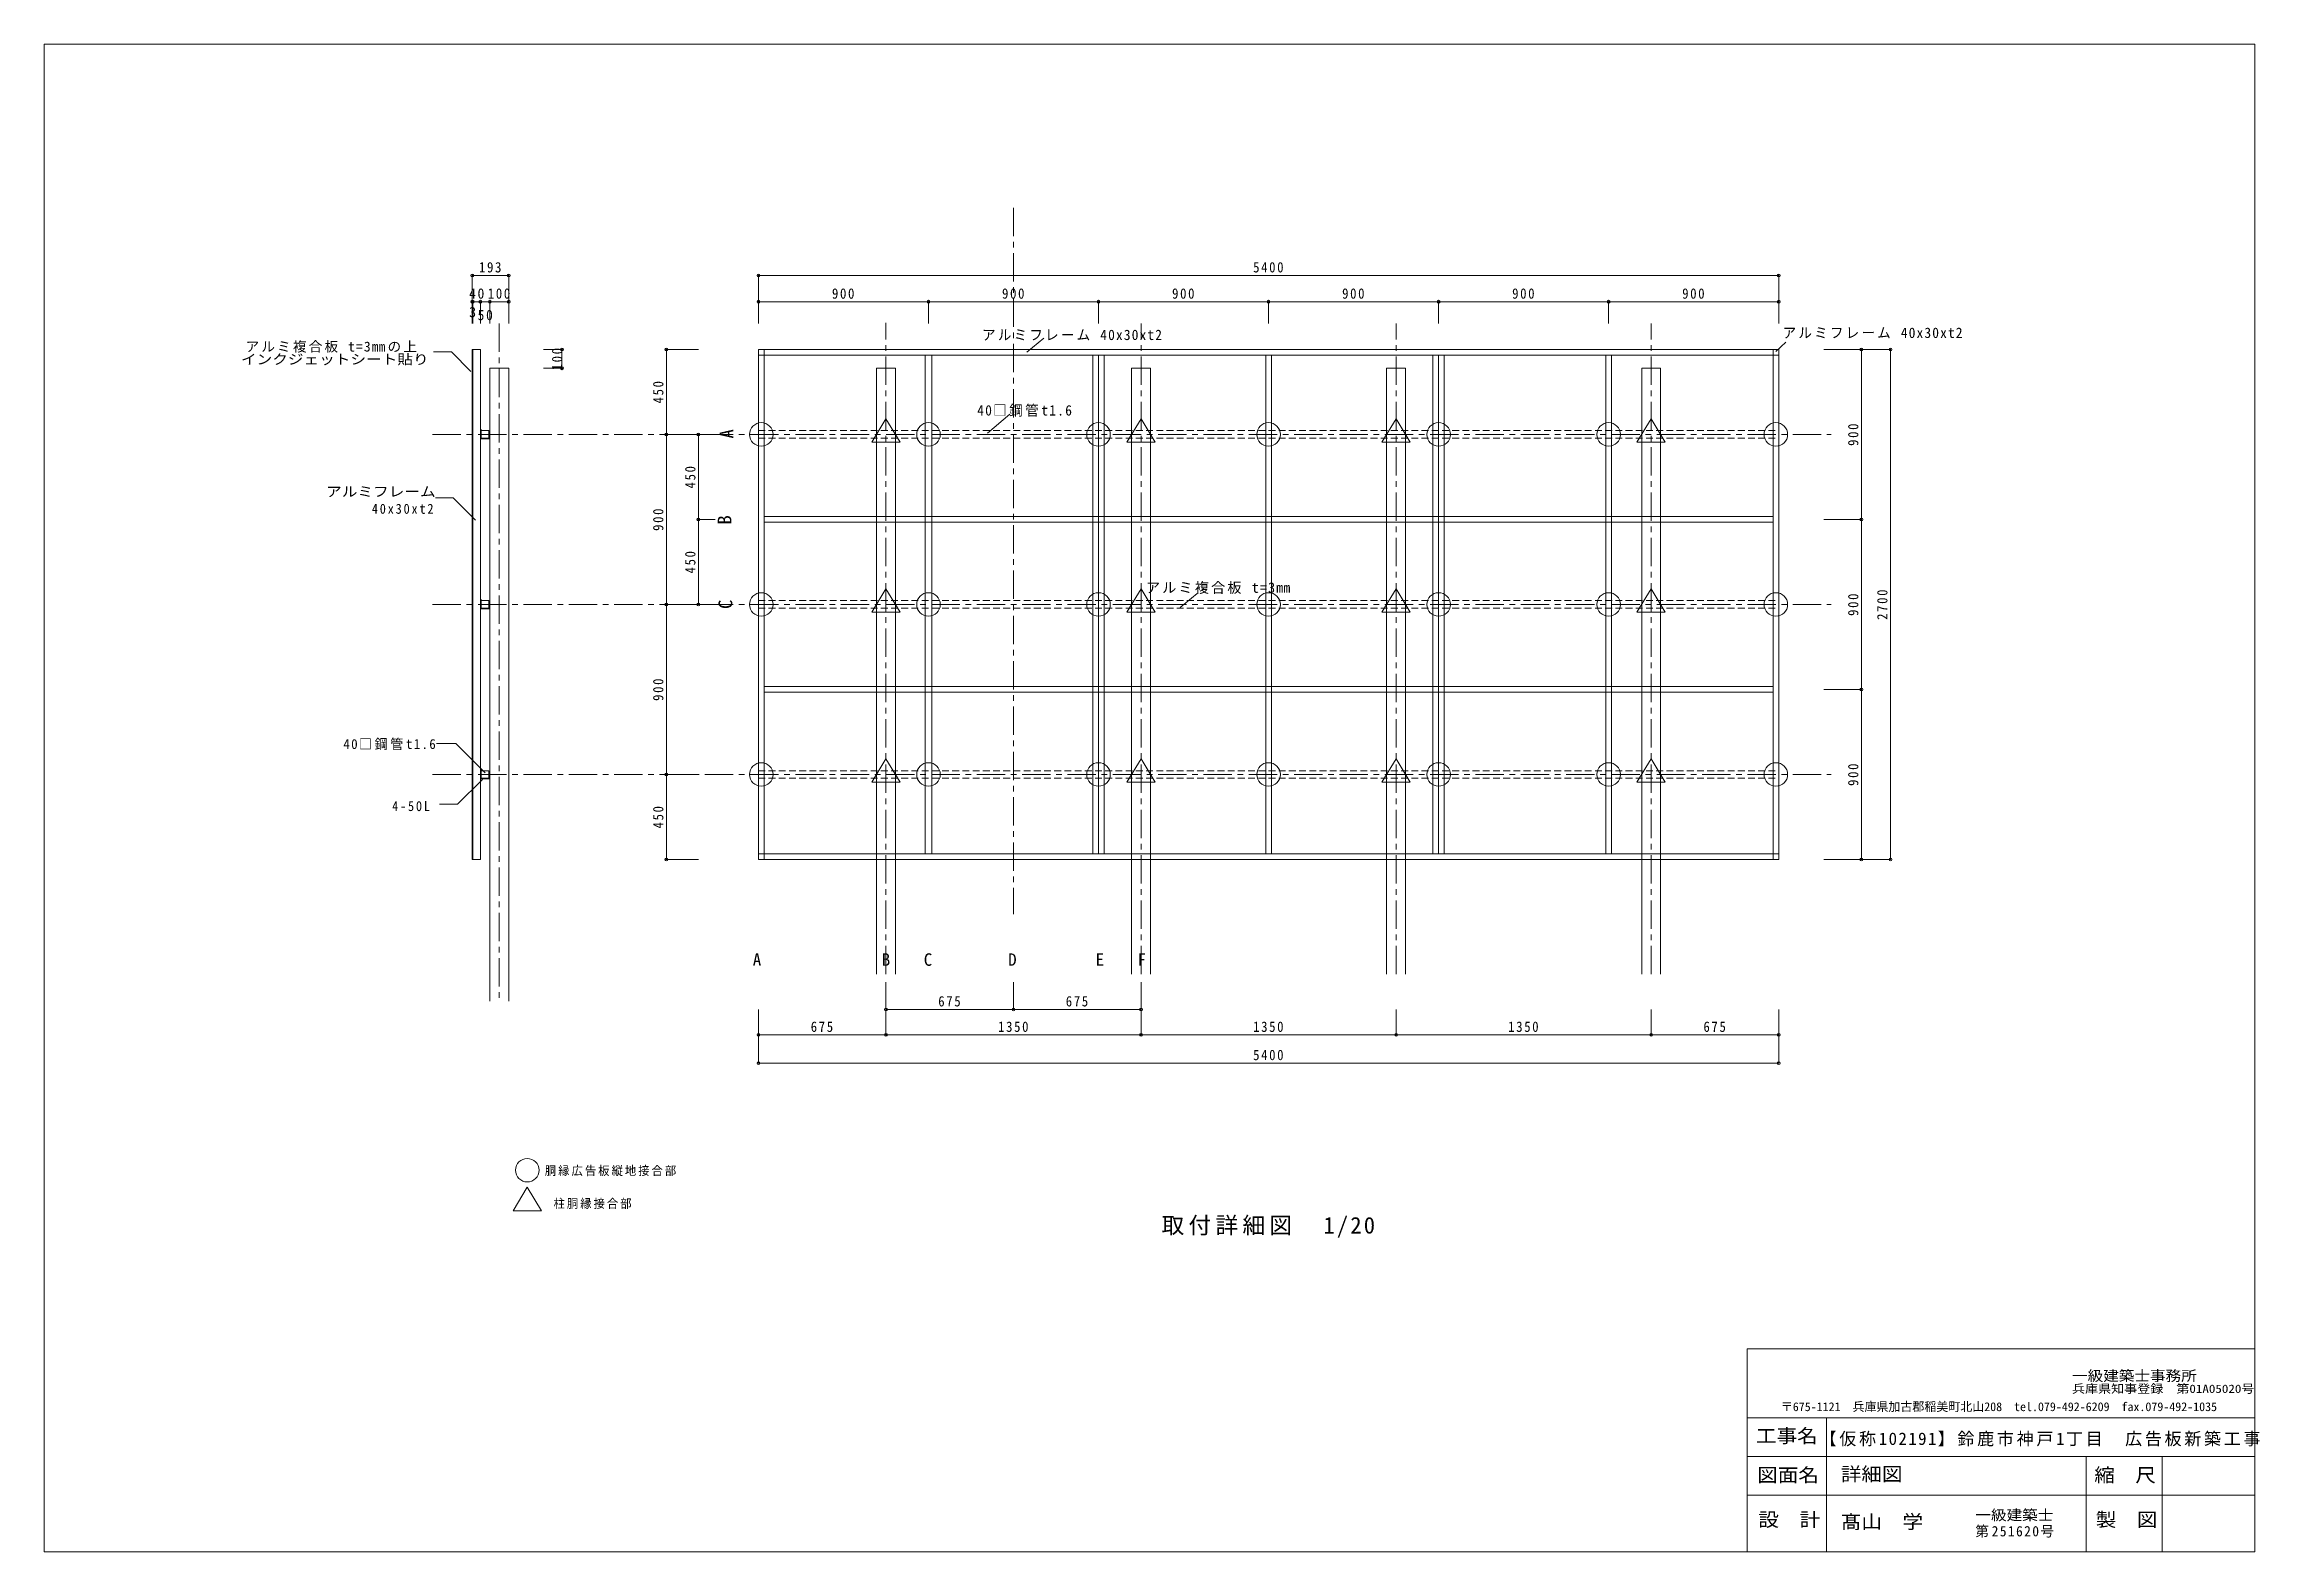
# Model space of a CAD drawing. Units: millimetres at full size, with parts at 1:50. Extents: x -6170 to 5555, y -3753 to 4227.
import ezdxf
from ezdxf.enums import TextEntityAlignment as Align

# ---------------------------------------------------------------- set-up
doc = ezdxf.new("R2010")
doc.units = ezdxf.units.MM
doc.header["$LTSCALE"] = 30
doc.header["$PDMODE"] = 32
doc.header["$PDSIZE"] = 15
doc.linetypes.add('CHAIN1', pattern=[8, 5, -1, 1, -1])
doc.linetypes.add('DASHED1', pattern=[1.8, 1.2, -0.6])
for name, color, linetype, lineweight in [('0-2_躯体', 7, 'Continuous', 9), ('1-7', 7, 'Continuous', 9), ('6-0', 7, 'Continuous', 9)]:
    doc.layers.add(name, color=color, linetype=linetype, lineweight=lineweight)
doc.styles.add('ＭＳ ゴシック', font='')
doc.styles.get('ＭＳ ゴシック').set_extended_font_data('MS Gothic')

msp = doc.modelspace()

# ---------------------------------------------------------------- linework, layer by layer
at = {"layer": '0-2_躯体', "color": 6, "linetype": 'CHAIN1'}
for p, q in [((-1040.5, 3360.82), (-1040.5, -377)), ((-4114.82, 2161.79), (3286.59, 2161.79)), ((-4114.82, 1261.79), (3286.59, 1261.79)), ((-4114.82, 361.79), (3286.59, 361.79))]:
    msp.add_line(p, q, dxfattribs=at)
at = {"layer": '0-2_躯体'}
for p, q in [((-3905.1, 3003.53), (-3712.1, 3003.53)), ((-2390.5, 3003.53), (3009.5, 3003.53)), ((-3905.1, 2864.51), (-3902.1, 2864.51)), ((-3902.1, 2864.51), (-3862.1, 2864.51)), ((-3862.1, 2864.51), (-3812.1, 2864.51)), ((-3812.1, 2864.51), (-3712.1, 2864.51)), ((-2390.5, 2864.51), (-1490.5, 2864.51)), ((-1490.5, 2864.51), (-590.5, 2864.51)), ((-590.5, 2864.51), (309.5, 2864.51)), ((309.5, 2864.51), (1209.5, 2864.51)), ((1209.5, 2864.51), (2109.5, 2864.51)), ((2109.5, 2864.51), (3009.5, 2864.51)), ((-4015.86, 2598.72), (-4111.05, 2598.72)), ((-3912.11, 2494.97), (-4015.86, 2598.72)), ((-3430.58, 2611.79), (-3430.58, 2511.79)), ((-2877.89, 2611.79), (-2877.89, 2161.79)), ((-880.08, 2671.35), (-969.98, 2597.67)), ((2993.8, 2601.52), (3046.44, 2650.86)), ((3446.98, 2611.79), (3446.98, 1711.79)), ((3601.06, 2611.79), (3601.06, -88.21)), ((-1059.67, 2268.28), (-1178.37, 2167.79)), ((-3862.1, 2187.79), (-3862.1, 2137.79)), ((-3858.1, 2187.79), (-3862.1, 2187.79)), ((-3862.1, 2137.79), (-3812.1, 2137.79)), ((-3858.1, 2141.79), (-3858.1, 2187.79)), ((-3812.1, 2141.79), (-3858.1, 2141.79)), ((-2877.89, 2161.79), (-2877.89, 1261.79)), ((-2708.22, 2161.79), (-2708.22, 1711.79)), ((-4005.53, 1826.49), (-4100.61, 1826.49)), ((-3887.86, 1708.82), (-4005.53, 1826.49)), ((-2708.22, 1711.79), (-2708.22, 1261.79)), ((3446.98, 1711.79), (3446.98, 811.79)), ((-69.13, 1319.67), (-159.03, 1246)), ((-3862.1, 1287.79), (-3862.1, 1237.79)), ((-3858.1, 1287.79), (-3862.1, 1287.79)), ((-3862.1, 1237.79), (-3812.1, 1237.79)), ((-3858.1, 1241.79), (-3858.1, 1287.79)), ((-3812.1, 1241.79), (-3858.1, 1241.79)), ((-2877.89, 1261.79), (-2877.89, 361.79)), ((3446.98, 811.79), (3446.98, -88.21)), ((-3992.95, 525.92), (-4094.91, 525.92)), ((-3837.55, 370.52), (-3992.95, 525.92)), ((-3862.1, 387.79), (-3862.1, 337.79)), ((-3858.1, 387.79), (-3862.1, 387.79)), ((-3858.1, 341.79), (-3858.1, 387.79)), ((-2877.89, 361.79), (-2877.89, -88.21)), ((-3862.1, 337.79), (-3812.1, 337.79)), ((-3812.1, 341.79), (-3858.1, 341.79)), ((-1715.5, -882.13), (-1040.5, -882.13)), ((-1040.5, -882.13), (-365.5, -882.13)), ((-2390.5, -1016.9), (-1715.5, -1016.9)), ((-1715.5, -1016.9), (-365.5, -1016.9)), ((-365.5, -1016.9), (984.5, -1016.9)), ((984.5, -1016.9), (2334.5, -1016.9)), ((2334.5, -1016.9), (3009.5, -1016.9)), ((-2390.5, -1166.56), (3009.5, -1166.56))]:
    msp.add_line(p, q, dxfattribs=at)
at = {"layer": '0-2_躯体', "color": 4}
for p, q in [((-3905.1, 3003.53), (-3905.1, 2864.51)), ((-3712.1, 3003.53), (-3712.1, 2864.51)), ((-2390.5, 3003.53), (-2390.5, 2864.51)), ((3009.5, 3003.53), (3009.5, 2864.51)), ((-3905.1, 2864.51), (-3905.1, 2749.91)), ((-3902.1, 2864.51), (-3902.1, 2749.91)), ((-3862.1, 2864.51), (-3862.1, 2749.91)), ((-3812.1, 2864.51), (-3812.1, 2749.91)), ((-3712.1, 2864.51), (-3712.1, 2749.91)), ((-2390.5, 2864.51), (-2390.5, 2749.91)), ((-1490.5, 2864.51), (-1490.5, 2749.91)), ((-590.5, 2864.51), (-590.5, 2749.91)), ((309.5, 2864.51), (309.5, 2749.91)), ((1209.5, 2864.51), (1209.5, 2749.91)), ((2109.5, 2864.51), (2109.5, 2749.91)), ((3009.5, 2864.51), (3009.5, 2749.91)), ((-3430.58, 2611.79), (-3527.64, 2611.79)), ((-2877.89, 2611.79), (-2708.22, 2611.79)), ((3446.98, 2611.79), (3248.73, 2611.79)), ((3601.06, 2611.79), (3446.98, 2611.79)), ((-3430.58, 2511.79), (-3527.64, 2511.79)), ((-2877.89, 2161.79), (-2708.22, 2161.79)), ((-2708.22, 2161.79), (-2619.43, 2161.79)), ((-2708.22, 1711.79), (-2619.43, 1711.79)), ((3446.98, 1711.79), (3248.73, 1711.79)), ((-2877.89, 1261.79), (-2708.22, 1261.79)), ((-2708.22, 1261.79), (-2619.43, 1261.79)), ((3446.98, 811.79), (3248.73, 811.79)), ((-2877.89, 361.79), (-2708.22, 361.79)), ((-2877.89, -88.21), (-2708.22, -88.21)), ((3446.98, -88.21), (3248.73, -88.21)), ((3601.06, -88.21), (3446.98, -88.21)), ((-1715.5, -882.13), (-1715.5, -737.48)), ((-1040.5, -882.13), (-1040.5, -737.48)), ((-365.5, -882.13), (-365.5, -737.48)), ((-2390.5, -1016.9), (-2390.5, -882.13)), ((-1715.5, -1016.9), (-1715.5, -882.13)), ((-365.5, -1016.9), (-365.5, -882.13)), ((984.5, -1016.9), (984.5, -882.13)), ((2334.5, -1016.9), (2334.5, -882.13)), ((3009.5, -1016.9), (3009.5, -882.13)), ((-2390.5, -1166.56), (-2390.5, -1016.9)), ((3009.5, -1166.56), (3009.5, -1016.9))]:
    msp.add_line(p, q, dxfattribs=at)
at = {"layer": '0-2_躯体', "color": 3, "linetype": 'CHAIN1'}
for p, q in [((-3762.1, 2749.91), (-3762.1, -837.57)), ((-1715.5, -694.86), (-1715.5, 2752.3)), ((-365.5, -694.86), (-365.5, 2749.91)), ((984.5, -694.86), (984.5, 2749.91)), ((2334.5, -694.86), (2334.5, 2749.91))]:
    msp.add_line(p, q, dxfattribs=at)
at = {"layer": '0-2_躯体', "color": 2}
for p, q in [((-3902.1, 2611.79), (-3902.1, -88.21)), ((-3862.1, 2611.79), (-3862.1, -88.21)), ((-2390.5, 2611.79), (3009.5, 2611.79)), ((-2390.5, -88.21), (-2390.5, 2611.79)), ((-2390.5, 2581.79), (3009.5, 2581.79)), ((-2360.5, -88.21), (-2360.5, 2611.79)), ((-1508, -58.21), (-1508, 2581.79)), ((-1473, -58.21), (-1473, 2581.79)), ((-620.5, 2581.79), (-620.5, -58.21)), ((-590.5, 2581.79), (-590.5, -58.21)), ((-560.5, 2581.79), (-560.5, -58.21)), ((294.5, 2581.79), (294.5, -58.21)), ((324.5, 2581.79), (324.5, -58.21)), ((1179.5, 2581.79), (1179.5, -58.21)), ((1209.5, 2581.79), (1209.5, -58.21)), ((1239.5, 2581.79), (1239.5, -58.21)), ((2094.5, 2581.79), (2094.5, -58.21)), ((2124.5, 2581.79), (2124.5, -58.21)), ((2979.5, -88.21), (2979.5, 2611.79)), ((3009.5, -88.21), (3009.5, 2611.79)), ((-2360.5, 1726.79), (2979.5, 1726.79)), ((-2360.5, 1696.79), (2979.5, 1696.79)), ((-2360.5, 826.79), (2979.5, 826.79)), ((-2360.5, 796.79), (2979.5, 796.79)), ((-3905.1, -88.21), (-3862.1, -88.21)), ((-2390.5, -58.21), (3009.5, -58.21)), ((-2390.5, -88.21), (3009.5, -88.21))]:
    msp.add_line(p, q, dxfattribs=at)
at = {"layer": '0-2_躯体', "color": 3}
for p, q in [((-3812.1, 2511.79), (-3712.1, 2511.79)), ((-3812.1, 2511.79), (-3812.1, -537.57)), ((-3712.1, 2511.79), (-3712.1, -837.57)), ((-1765.5, 2511.79), (-1665.5, 2511.79)), ((-1765.5, 2511.79), (-1765.5, -694.86)), ((-1665.5, 2511.79), (-1665.5, -694.86)), ((-415.5, 2511.79), (-315.5, 2511.79)), ((-415.5, 2511.79), (-415.5, -694.86)), ((-315.5, 2511.79), (-315.5, -694.86)), ((934.5, 2511.79), (1034.5, 2511.79)), ((934.5, 2511.79), (934.5, -694.86)), ((1034.5, 2511.79), (1034.5, -694.86)), ((2284.5, 2511.79), (2384.5, 2511.79)), ((2284.5, 2511.79), (2284.5, -694.86)), ((2384.5, 2511.79), (2384.5, -694.86)), ((-3858.1, 2186.79), (-3858.1, 2146.79)), ((-3858.1, 2181.79), (-3818.1, 2181.79)), ((-3858.1, 2141.79), (-3858.1, 2181.79)), ((-3818.1, 2141.79), (-3858.1, 2141.79)), ((-3818.1, 2181.79), (-3818.1, 2141.79)), ((-3812.1, 1611.79), (-3812.1, -837.57)), ((-3858.1, 1286.79), (-3858.1, 1246.79)), ((-3858.1, 1281.79), (-3818.1, 1281.79)), ((-3858.1, 1241.79), (-3858.1, 1281.79)), ((-3818.1, 1241.79), (-3858.1, 1241.79)), ((-3818.1, 1281.79), (-3818.1, 1241.79)), ((-3858.1, 386.79), (-3858.1, 346.79)), ((-3858.1, 381.79), (-3818.1, 381.79)), ((-3858.1, 341.79), (-3858.1, 381.79)), ((-3818.1, 381.79), (-3818.1, 341.79)), ((-3818.1, 341.79), (-3858.1, 341.79))]:
    msp.add_line(p, q, dxfattribs=at)
at = {"layer": '0-2_躯体', "color": 6}
for p, q in [((-1715.5, 2245.12), (-1640.5, 2120.12)), ((-365.5, 2245.12), (-290.5, 2120.12)), ((984.5, 2245.12), (1059.5, 2120.12)), ((2334.5, 2245.12), (2409.5, 2120.12)), ((-1715.5, 1345.12), (-1640.5, 1220.12)), ((-365.5, 1345.12), (-290.5, 1220.12)), ((984.5, 1345.12), (1059.5, 1220.12)), ((2334.5, 1345.12), (2409.5, 1220.12)), ((-1715.5, 445.12), (-1790.5, 320.12)), ((-1715.5, 445.12), (-1640.5, 320.12)), ((-365.5, 445.12), (-440.5, 320.12)), ((-365.5, 445.12), (-290.5, 320.12)), ((984.5, 445.12), (909.5, 320.12)), ((984.5, 445.12), (1059.5, 320.12)), ((2334.5, 445.12), (2259.5, 320.12)), ((2334.5, 445.12), (2409.5, 320.12)), ((-1790.5, 320.12), (-1640.5, 320.12)), ((-440.5, 320.12), (-290.5, 320.12)), ((909.5, 320.12), (1059.5, 320.12)), ((2259.5, 320.12), (2409.5, 320.12)), ((-3614.06, -1823.34), (-3689.06, -1948.34)), ((-3614.06, -1823.34), (-3539.06, -1948.34)), ((-3689.06, -1948.34), (-3539.06, -1948.34))]:
    msp.add_line(p, q, dxfattribs=at)
at = {"layer": '0-2_躯体', "linetype": 'DASHED1'}
for p, q in [((-2390.5, 2181.79), (3009.5, 2181.79)), ((-2390.5, 2141.79), (3009.5, 2141.79)), ((-2390.5, 1281.79), (3009.5, 1281.79)), ((-2390.5, 1241.79), (3009.5, 1241.79)), ((-2390.5, 381.79), (3009.5, 381.79)), ((-2390.5, 341.79), (3009.5, 341.79))]:
    msp.add_line(p, q, dxfattribs=at)
at = {"layer": '0-2_躯体', "color": 2}
msp.add_lwpolyline([(-3862.1, 2611.79), (-3905.1, 2611.79), (-3905.1, -88.21)], dxfattribs=at)
at = {"layer": '0-2_躯体', "color": 6}
for points in [[(-1715.5, 2245.12), (-1790.5, 2120.12), (-1640.5, 2120.12)], [(-365.5, 2245.12), (-440.5, 2120.12), (-290.5, 2120.12)], [(984.5, 2245.12), (909.5, 2120.12), (1059.5, 2120.12)], [(2334.5, 2245.12), (2259.5, 2120.12), (2409.5, 2120.12)], [(-1715.5, 1345.12), (-1790.5, 1220.12), (-1640.5, 1220.12)], [(-365.5, 1345.12), (-440.5, 1220.12), (-290.5, 1220.12)], [(984.5, 1345.12), (909.5, 1220.12), (1059.5, 1220.12)], [(2334.5, 1345.12), (2259.5, 1220.12), (2409.5, 1220.12)]]:
    msp.add_lwpolyline(points, dxfattribs=at)
at = {"layer": '0-2_躯体'}
msp.add_lwpolyline([(-3851.19, 335.75), (-3982.5, 204.44), (-4078.01, 204.44)], dxfattribs=at)
at = {"layer": '0-2_躯体', "color": 6}
for centre in [(-2375.5, 2161.79), (-1490.5, 2161.79), (-590.5, 2161.79), (309.5, 2161.79), (1209.5, 2161.79), (2109.5, 2161.79), (2994.5, 2161.79), (-2375.5, 1261.79), (-1490.5, 1261.79), (-590.5, 1261.79), (309.5, 1261.79), (1209.5, 1261.79), (2109.5, 1261.79), (2994.5, 1261.79), (-2375.5, 361.79), (-1490.5, 361.79), (-590.5, 361.79), (309.5, 361.79), (1209.5, 361.79), (2109.5, 361.79), (2994.5, 361.79), (-3614.06, -1733.37)]:
    msp.add_circle(centre, 62.32, dxfattribs=at)
at = {"layer": '0-2_躯体', "color": 5}
for p in [(-3905.1, 3003.53), (-3712.1, 3003.53), (-2390.5, 3003.53), (3009.5, 3003.53), (-3905.1, 2864.51), (-3902.1, 2864.51), (-3862.1, 2864.51), (-3812.1, 2864.51), (-3712.1, 2864.51), (-2390.5, 2864.51), (-1490.5, 2864.51), (-590.5, 2864.51), (309.5, 2864.51), (1209.5, 2864.51), (2109.5, 2864.51), (3009.5, 2864.51), (-3430.58, 2611.79), (-2877.89, 2611.79), (3446.98, 2611.79), (3601.06, 2611.79), (-3430.58, 2511.79), (-2877.89, 2161.79), (-2708.22, 2161.79), (-2708.22, 1711.79), (3446.98, 1711.79), (-2877.89, 1261.79), (-2708.22, 1261.79), (3446.98, 811.79), (-2877.89, 361.79), (-2877.89, -88.21), (3446.98, -88.21), (3601.06, -88.21), (-1715.5, -882.13), (-1040.5, -882.13), (-365.5, -882.13), (-2390.5, -1016.9), (-1715.5, -1016.9), (-365.5, -1016.9), (984.5, -1016.9), (2334.5, -1016.9), (3009.5, -1016.9), (-2390.5, -1166.56), (3009.5, -1166.56)]:
    msp.add_point(p, dxfattribs=at)
at = {"layer": '1-7'}
for p, q in [((2842.29, -2678.06), (2842.29, -3752.87)), ((5529.72, -2678.06), (2842.29, -2678.06)), ((5529.72, -3752.87), (5529.72, -2678.06)), ((5529.72, -3044.11), (2842.29, -3044.11)), ((3263.14, -3044.11), (3263.14, -3752.87)), ((5529.72, -3248.51), (2842.29, -3248.51)), ((4637.08, -3248.51), (4637.08, -3752.87)), ((5039.89, -3248.51), (5039.89, -3752.87)), ((5529.72, -3452.92), (2842.29, -3452.92)), ((5529.72, -3752.87), (2842.29, -3752.87))]:
    msp.add_line(p, q, dxfattribs=at)
at = {"layer": '6-0'}
msp.add_lwpolyline([(5529.72, 4227.13), (-6170.28, 4227.13), (-6170.28, -3752.87), (5529.72, -3752.87)], close=True, dxfattribs=at)

# ---------------------------------------------------------------- texts
at = {"layer": '0-2_躯体', "style": 'ＭＳ ゴシック'}
for s, height, p in [('3', 54.99, (-3922.35, 2765.78)), ('A', 65.98, (-2420.52, -670.93)), ('B', 65.98, (-1738, -670.93)), ('C', 65.98, (-1515.5, -670.93)), ('D', 65.98, (-1068.81, -670.93)), ('E', 65.98, (-605.5, -670.93)), ('F', 65.98, (-384.29, -670.93))]:
    msp.add_text(s, height=height, dxfattribs=at).set_placement(p, align=Align.BOTTOM_LEFT)
at = {"layer": '0-2_躯体', "style": 'ＭＳ ゴシック', "width": 1.15}
for s, p in [('インクジェットシート貼り', (-5129.59, 2517.14)), ('アルミフレーム', (-4678.54, 1816.95))]:
    msp.add_text(s, height=52.79, dxfattribs=at).set_placement(p, align=Align.BOTTOM_LEFT)
at = {"layer": '0-2_躯体', "style": 'ＭＳ ゴシック'}
for s, p in [('A', (-2501.22, 2140.12)), ('B', (-2511.68, 1684.45)), ('C', (-2507.27, 1237.63))]:
    msp.add_text(s, height=72.58, rotation=90, dxfattribs=at).set_placement(p, align=Align.BOTTOM_LEFT)
at = {"layer": '0-2_躯体', "attachment_point": 7, "style": 'ＭＳ ゴシック'}
for s, insert, char_height in [('\\T1.26;\\W0.9;193', (-3869.35, 3018.53), 54.99), ('\\T1.26;\\W0.9;5400', (227.75, 3018.53), 54.99), ('\\T1.26;\\W0.95;40', (-3921.85, 2879.51), 54.99), ('\\T1.26;\\W0.9;100', (-3822.85, 2879.51), 54.99), ('\\T1.26;\\W0.9;900', (-2001.25, 2879.51), 54.99), ('\\T1.26;\\W0.9;900', (-1101.25, 2879.51), 54.99), ('\\T1.26;\\W0.9;900', (-201.25, 2879.51), 54.99), ('\\T1.26;\\W0.9;900', (698.75, 2879.51), 54.99), ('\\T1.26;\\W0.9;900', (1598.75, 2879.51), 54.99), ('\\T1.26;\\W0.9;900', (2498.75, 2879.51), 54.99), ('\\T1.26;\\W0.95;50', (-3876.85, 2765.78), 54.99), ('\\T1.17;\\W0.95;アルミフレーム\\~40x30xt2', (-1206.45, 2658.8), 54.99), ('\\T1.17;\\W0.95;アルミフレーム\\~40x30xt2', (3030.84, 2669.87), 54.99), ('\\T1.16;アルミ複合板\\~t=3㎜の上', (-5104.91, 2594.76), 52.79), ('\\T1.19;\\W0.95;40□鋼管t1.6', (-1232.63, 2255.86), 54.99), ('\\T1.3;\\W0.9;40x30xt2', (-4436.73, 1740.97), 52.79), ('\\T1.15;アルミ複合板\\~t=3㎜', (-339.91, 1317.41), 54.99), ('\\T1.21;\\W0.95;40□鋼管t1.6', (-4587.29, 490.71), 52.79), ('\\T1.3;\\W0.9;4-50L', (-4329.3, 167.1), 52.79), ('\\T1.26;\\W0.9;675', (-1438.75, -867.13), 54.99), ('\\T1.26;\\W0.9;675', (-763.75, -867.13), 54.99), ('\\T1.26;\\W0.9;675', (-2113.75, -1001.9), 54.99), ('\\T1.26;\\W0.9;1350', (-1122.25, -1001.9), 54.99), ('\\T1.26;\\W0.9;1350', (227.75, -1001.9), 54.99), ('\\T1.26;\\W0.9;1350', (1577.75, -1001.9), 54.99), ('\\T1.26;\\W0.9;675', (2611.25, -1001.9), 54.99), ('\\T1.26;\\W0.9;5400', (227.75, -1151.56), 54.99), ('\\T1.18;\\W0.95;胴縁広告板縦地接合部', (-3521.16, -1764.87), 46.19), ('\\T1.18;\\W0.95;柱胴縁接合部', (-3474.96, -1938.17), 46.19), ('\\T1.19;取付詳細図\u30001/20', (-257.23, -2090.11), 87.98)]:
    msp.add_mtext(s, dxfattribs=dict(at, insert=insert, char_height=char_height))
at = {"layer": '0-2_躯体', "char_height": 54.99, "attachment_point": 7, "rotation": 90, "style": 'ＭＳ ゴシック'}
for s, insert in [('\\T1.26;\\W0.9;100', (-3428.08, 2501.04)), ('\\T1.26;\\W0.9;450', (-2892.89, 2326.04)), ('\\T1.26;\\W0.9;900', (3431.98, 2101.04)), ('\\T1.26;\\W0.9;450', (-2723.22, 1876.04)), ('\\T1.26;\\W0.9;900', (-2892.89, 1651.04)), ('\\T1.26;\\W0.9;450', (-2723.22, 1426.04)), ('\\T1.26;\\W0.9;900', (3431.98, 1201.04)), ('\\T1.26;\\W0.9;2700', (3586.06, 1180.04)), ('\\T1.26;\\W0.9;900', (-2892.89, 751.04)), ('\\T1.26;\\W0.9;900', (3431.98, 301.04)), ('\\T1.26;\\W0.9;450', (-2892.89, 76.04))]:
    msp.add_mtext(s, dxfattribs=dict(at, insert=insert))
at = {"layer": '1-7', "style": 'ＭＳ ゴシック'}
for s, height, width, p in [('一級建築士事務所', 54.99, 1.1, (4562.08, -2865.53)), ('兵庫県知事登録\u3000第01A05020号', 43.99, 1.15, (4562.08, -2925.53)), ('工事名', 72.58, 1.1, (2889.18, -3197.58)), ('図面名', 72.58, 1.1, (2895.58, -3405.46)), ('詳細図', 72.58, 1.1, (3338.14, -3400.22)), ('縮\u3000尺', 72.58, 1.1, (4679.57, -3405.46)), ('設\u3000計', 72.58, 1.1, (2901.99, -3641.22)), ('髙山\u3000学', 72.58, 1.1, (3338.14, -3652.39)), ('一級建築士', 54.99, 1.1, (4050.64, -3602.92)), ('製\u3000図', 72.58, 1.1, (4687.43, -3641.22))]:
    msp.add_text(s, height=height, dxfattribs=dict(at, width=width)).set_placement(p, align=Align.BOTTOM_LEFT)
msp.add_text('〒675-1121\u3000兵庫県加古郡稲美町北山208  tel.079-492-6209  fax.079-492-1035', height=46.45, dxfattribs=at).set_placement((3020.87, -3022.53), align=Align.BOTTOM_LEFT)
at = {"layer": '1-7', "attachment_point": 7, "style": 'ＭＳ ゴシック'}
for s, insert, char_height in [('\\T1.16;【仮称102191】鈴鹿市神戸1丁目\u3000広告板新築工事', (3225.81, -3195.81), 65.98), ('\\T1.21;\\W0.95;第251620号', (4050.64, -3677.87), 54.99)]:
    msp.add_mtext(s, dxfattribs=dict(at, insert=insert, char_height=char_height))

doc.saveas('drawing.dxf')
